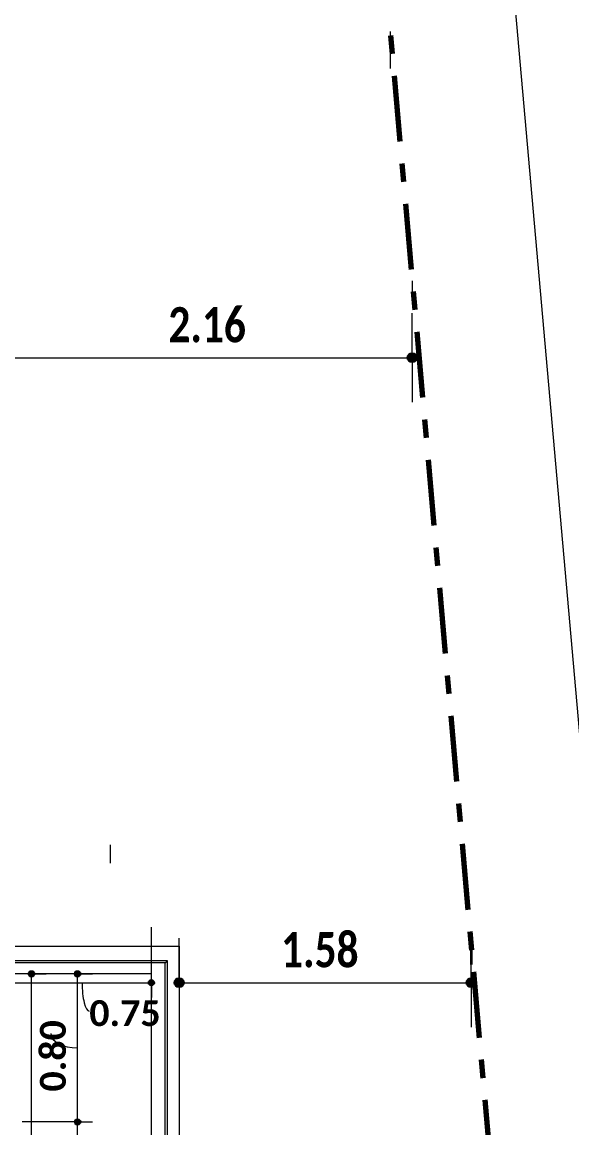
# Model space of a CAD drawing. Header units: metres. Extents: x -144 to 1000, y -717 to 29.
# Drawn here: x 615.34 to 618.31, y -554.31 to -548.33 of the extents above; entities that cross this region are included whole.
import ezdxf

# ---------------------------------------------------------------- set-up
doc = ezdxf.new("R2010")
doc.units = ezdxf.units.M
doc.linetypes.add('Basculante', pattern=[0.11625, 0.075, -0.04125])
doc.linetypes.add('Dash Dot 3_16_', pattern=[0.595313, 0.357187, -0.119063, 0, -0.119063])
doc.layers.get('0').update_dxf_attribs({"color": 1})
for name, color, linetype, lineweight in [('A-ANNO-DIMS', 1, 'Continuous', 9), ('A-DETL', 1, 'Continuous', 9), ('A-FLOR-HRAL', 1, 'Continuous', 9), ('A-WALL', 4, 'Continuous', 9)]:
    doc.layers.add(name, color=color, linetype=linetype, lineweight=lineweight)
doc.styles.add('Calibri_B_5', font='calibrib.ttf', dxfattribs={"height": 0.66})
doc.styles.add('Calibri_B_7', font='calibrib.ttf', dxfattribs={"width": 0.8, "height": 0.18})

# ---------------------------------------------------------------- blocks, each defined once
blk = doc.blocks.new('P')
at = {"layer": 'A-ANNO-DIMS', "lineweight": 25, "true_color": 0x0000ff}
h = blk.add_hatch(color=5, dxfattribs=at)
edge = h.paths.add_edge_path()
edge.add_arc((613.0241, -487.1342), 0.025, 0, 360)
at = {"layer": 'A-ANNO-DIMS', "lineweight": 25}
h = blk.add_hatch(color=256, dxfattribs=at)
edge = h.paths.add_edge_path()
edge.add_arc((610.9633, -490.4677), 0.015, 0, 360)
h = blk.add_hatch(color=256, dxfattribs=at)
edge = h.paths.add_edge_path()
edge.add_arc((611.2131, -490.4677), 0.015, 0, 360)
h = blk.add_hatch(color=256, dxfattribs=at)
edge = h.paths.add_edge_path()
edge.add_arc((611.6123, -490.5153), 0.015, 0, 360)
at = {"layer": 'A-ANNO-DIMS', "lineweight": 25, "true_color": 0x0000ff}
h = blk.add_hatch(color=5, dxfattribs=at)
edge = h.paths.add_edge_path()
edge.add_arc((611.7623, -490.5153), 0.025, 0, 360)
h = blk.add_hatch(color=5, dxfattribs=at)
edge = h.paths.add_edge_path()
edge.add_arc((613.3432, -490.5153), 0.025, 0, 360)
at = {"layer": 'A-ANNO-DIMS', "lineweight": 25}
h = blk.add_hatch(color=256, dxfattribs=at)
edge = h.paths.add_edge_path()
edge.add_arc((611.2131, -491.2688), 0.015, 0, 360)
h = blk.add_hatch(color=256, dxfattribs=at)
edge = h.paths.add_edge_path()
edge.add_arc((611.2131, -491.2688), 0.015, 0, 360)
at = {"layer": 'A-ANNO-DIMS', "color": 5, "true_color": 0x0000ff}
for p, q in [((613.239, -481.393), (615.6394, -508.4668)), ((613.0241, -487.1342), (613.0241, -486.8942)), ((610.8621, -487.1342), (613.0241, -487.1342)), ((613.0241, -487.1342), (613.0241, -487.3742)), ((611.7623, -490.5153), (611.7623, -490.2753)), ((613.3432, -490.5153), (613.3432, -490.2753)), ((611.7623, -490.5153), (613.3432, -490.5153)), ((611.7623, -490.5153), (611.7623, -490.7553)), ((613.3432, -490.5153), (613.3432, -490.7553))]:
    blk.add_line(p, q, dxfattribs=at)
at = {"layer": 'A-ANNO-DIMS'}
for p, q in [((611.6123, -490.5153), (611.6123, -490.2153)), ((610.9633, -490.4677), (610.6633, -490.4677)), ((611.2131, -490.4677), (610.9131, -490.4677)), ((610.9633, -494.2677), (610.9633, -490.4677)), ((610.9633, -490.4677), (611.0433, -490.4677)), ((611.2131, -491.2688), (611.2131, -490.4677)), ((611.2131, -490.4677), (611.2931, -490.4677)), ((610.8621, -490.5153), (611.6123, -490.5153)), ((611.6123, -490.5153), (611.6123, -490.5953)), ((611.2131, -491.2688), (610.9131, -491.2688)), ((611.2131, -491.2688), (610.9131, -491.2688)), ((611.2131, -494.2677), (611.2131, -491.2688)), ((611.2131, -491.2688), (611.2931, -491.2688)), ((611.2131, -491.2688), (611.2931, -491.2688))]:
    blk.add_line(p, q, dxfattribs=at)
at = {"layer": 'A-ANNO-DIMS', "color": 5, "lineweight": 25, "true_color": 0x0000ff}
for centre in [(613.0241, -487.1342), (611.7623, -490.5153), (613.3432, -490.5153)]:
    blk.add_circle(centre, 0.025, dxfattribs=at)
at = {"layer": 'A-ANNO-DIMS', "lineweight": 25}
for centre in [(610.9633, -490.4677), (611.2131, -490.4677), (611.6123, -490.5153), (611.2131, -491.2688), (611.2131, -491.2688)]:
    blk.add_circle(centre, 0.015, dxfattribs=at)
at = {"layer": 'A-ANNO-DIMS'}
for centre, major_axis, ratio, start_param, end_param in [((611.2764, -490.5153), (0, 0.1535), 0.255157, 1.570796, 3.141593), ((611.2131, -490.7907), (0.1451, 0), 0.534083, 3.141593, 4.712389)]:
    blk.add_ellipse(centre, major_axis=major_axis, ratio=ratio, start_param=start_param, end_param=end_param, dxfattribs=at)
at = {"layer": 'A-DETL', "color": 7, "linetype": 'Dash Dot 3_16_', "lineweight": 70}
blk.add_line((612.5573, -481.4535), (614.9577, -508.5273), dxfattribs=at)
at = {"layer": 'A-DETL', "color": 253, "true_color": 0xb6b6b6}
for p, q in [((612.9044, -485.369), (612.9044, -485.569)), ((613.0241, -486.7188), (613.0241, -486.8188)), ((611.39, -489.7688), (611.39, -489.8688)), ((613.2989, -489.8188), (613.2989, -489.9188)), ((613.2989, -489.8188), (613.2989, -489.9188)), ((613.2989, -489.8188), (613.2989, -489.9188)), ((613.2989, -489.8188), (613.2989, -489.9188)), ((613.2989, -489.8188), (613.2989, -489.9188)), ((613.2989, -489.8188), (613.2989, -489.9188))]:
    blk.add_line(p, q, dxfattribs=at)
at = {"layer": 'A-DETL', "color": 7, "linetype": 'Basculante', "lineweight": 35}
blk.add_line((613.3432, -490.3177), (613.3432, -490.4977), dxfattribs=at)
at = {"layer": 'A-FLOR-HRAL'}
for p, q in [((611.6987, -490.3967), (610.8621, -490.3967)), ((611.6867, -490.4087), (610.8621, -490.4087)), ((611.6867, -490.4087), (611.6987, -490.3967)), ((611.6867, -494.3317), (611.6867, -490.4087)), ((611.6987, -494.3437), (611.6987, -490.3967))]:
    blk.add_line(p, q, dxfattribs=at)
at = {"layer": 'A-WALL'}
for p, q in [((610.8621, -490.3177), (611.7623, -490.3177)), ((611.7623, -490.3177), (611.7623, -494.4177)), ((611.6123, -490.4677), (610.8621, -490.4677)), ((611.6123, -494.2677), (611.6123, -490.4677))]:
    blk.add_line(p, q, dxfattribs=at)
at = {"layer": 'A-ANNO-DIMS', "color": 5, "true_color": 0x0000ff, "char_height": 0.19, "width": 0.572076, "attachment_point": 1, "line_spacing_factor": 1.158048, "style": 'Calibri_B_7'}
for s, insert in [('2.16', (611.7047, -486.8609)), ('1.58', (612.3144, -490.242))]:
    blk.add_mtext(s, dxfattribs=dict(at, insert=insert))
at = {"layer": 'A-ANNO-DIMS', "insert": (611.2764, -490.61), "char_height": 0.14, "width": 0.376134, "attachment_point": 1, "line_spacing_factor": 1.158048, "style": 'Calibri_B_5'}
blk.add_mtext('0.75', dxfattribs=at)
at = {"layer": 'A-ANNO-DIMS', "insert": (611.009, -491.1042), "char_height": 0.14, "width": 0.376134, "attachment_point": 1, "rotation": 90, "line_spacing_factor": 1.158048, "style": 'Calibri_B_5'}
blk.add_mtext('0.80', dxfattribs=at)

msp = doc.modelspace()

# ---------------------------------------------------------------- block references
at = {"color": 3}
msp.add_blockref('P', (4.4238, -63.007), dxfattribs=at)

doc.saveas('drawing.dxf')
